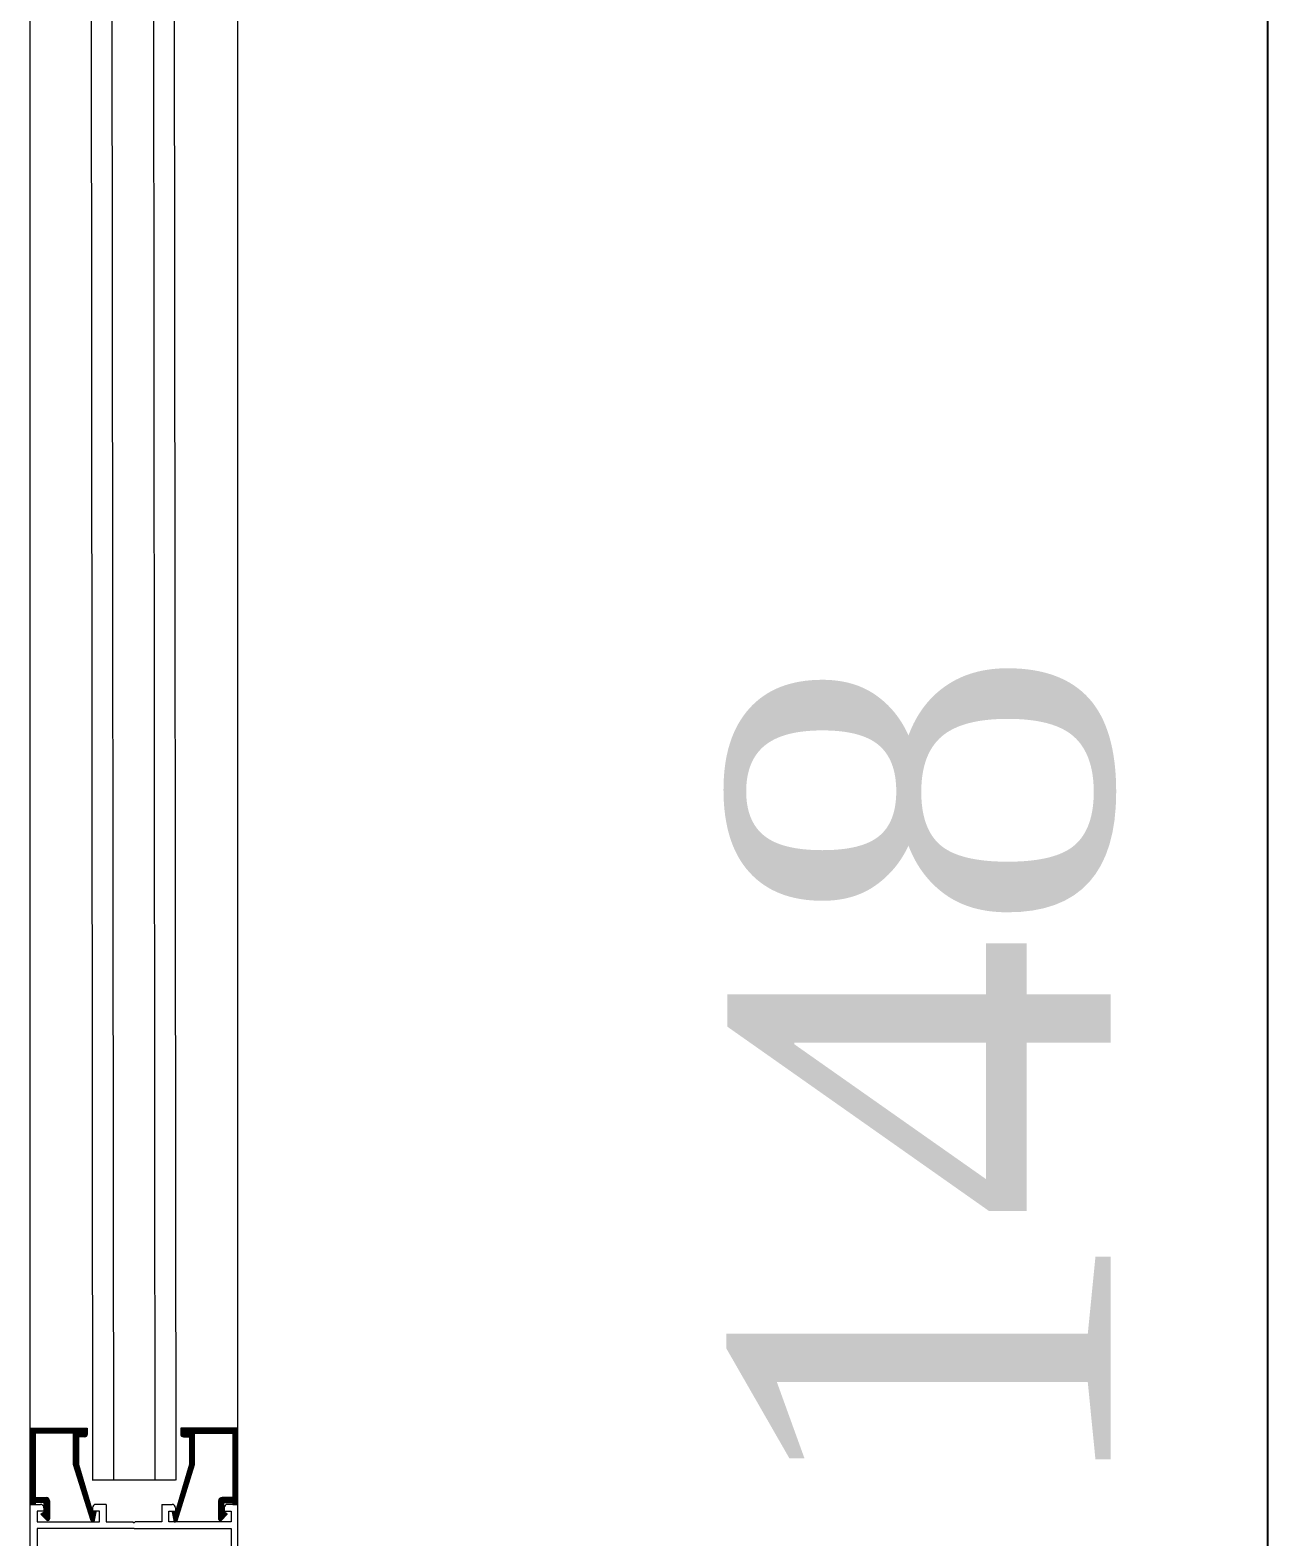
# Model space of a CAD drawing. Header units: millimetres. Extents: x 106699 to 122058, y 158555 to 162844.
# Drawn here: x 112391.7 to 112427.43, y 161851.01 to 161894.49 of the extents above; entities that cross this region are included whole.
import ezdxf

# ---------------------------------------------------------------- set-up
doc = ezdxf.new("R2010")
doc.units = ezdxf.units.MM
doc.layers.add('300_Z4_STR_F03$0$AUDIT_D_220920114151-103', color=251, linetype='Continuous', lineweight=5)
doc.layers.add('S2000-002 Çizgi', color=7, linetype='Continuous')
doc.styles.add('ROMANSTW', font='georgia.ttf')
doc.dimstyles.new('M1', dxfattribs={"dimtxt": 11, "dimasz": 6, "dimexe": 2, "dimexo": 16, "dimgap": 3, "dimtad": 1, "dimdec": 0, "dimzin": 12, "dimdsep": 46, "dimtxsty": 'ROMANSTW', "dimblk": 'ARCHTICK', "dimcen": 0.09, "dimclrd": 251, "dimclre": 251, "dimclrt": 1, "dimadec": 0, "dimazin": 0, "dimtfac": 1, "dimtdec": 0, "dimtix": 1, "dimtmove": 0, "dimatfit": 3, "dimldrblk": 'ARCHTICK', "dimfxl": 1, "dimtolj": 1, "dimtzin": 0, "dimarcsym": 0})

# ---------------------------------------------------------------- blocks, each defined once
blk = doc.blocks.new('_ArchTick')
at = {"color": 0, "linetype": 'ByBlock', "const_width": 0.15}
blk.add_lwpolyline([(-0.5, -0.5), (0.5, 0.5)], dxfattribs=at)
blk = doc.blocks.new('*D463')
at = {"layer": 'Defpoints', "color": 0, "transparency": 16777216}
for p in [(903.355, 745.257), (908.1, 745.257), (903.355, 597.54)]:
    blk.add_point(p, dxfattribs=at)
at = {"layer": 'S2000-002 Çizgi', "color": 251, "lineweight": -2, "transparency": 16777216}
for p, q in [((908.1, 597.54), (908.1, 745.257)), ((919.355, 745.257), (910.1, 745.257)), ((919.355, 597.54), (910.1, 597.54))]:
    blk.add_line(p, q, dxfattribs=at)
at = {"layer": 'S2000-002 Çizgi', "color": 251, "lineweight": -2, "transparency": 16777216, "xscale": 6, "yscale": 6, "zscale": 6}
for p, rotation in [((908.1, 745.257), 90), ((908.1, 597.54), 270)]:
    blk.add_blockref('_ArchTick', p, dxfattribs=dict(at, rotation=rotation))
at = {"layer": 'S2000-002 Çizgi', "color": 1, "true_color": 0xff0000, "transparency": 16777216, "insert": (898.14, 671.399), "char_height": 11, "attachment_point": 5, "rotation": 90, "style": 'ROMANSTW'}
blk.add_mtext('\\A1;148', dxfattribs=at)
blk = doc.blocks.new('A$Ce99efe13')
at = {"layer": '300_Z4_STR_F03$0$AUDIT_D_220920114151-103', "color": 251, "lineweight": 9, "true_color": 0x5c5c5c}
for p, q in [((372.235, 436.296), (372.319, 356.719)), ((372.835, 436.296), (372.919, 356.72)), ((374.035, 436.296), (374.119, 356.721)), ((374.635, 436.296), (374.719, 356.722)), ((370.515, 358.226), (370.515, 434.802)), ((376.515, 358.226), (376.515, 434.802)), ((370.811, 358.226), (370.515, 357.93)), ((370.793, 358.226), (370.515, 357.948)), ((370.776, 358.226), (370.515, 357.966)), ((370.758, 358.226), (370.515, 357.983)), ((370.74, 358.226), (370.515, 358.001)), ((370.723, 358.226), (370.515, 358.019)), ((370.705, 358.226), (370.515, 358.036)), ((370.687, 358.226), (370.515, 358.054)), ((370.67, 358.226), (370.515, 358.072)), ((370.652, 358.226), (370.515, 358.089)), ((370.634, 358.226), (370.515, 358.107)), ((370.617, 358.226), (370.515, 358.125)), ((370.599, 358.226), (370.515, 358.142)), ((370.581, 358.226), (370.515, 358.16)), ((370.564, 358.226), (370.515, 358.178)), ((370.546, 358.226), (370.515, 358.195)), ((370.528, 358.226), (370.515, 358.213)), ((370.515, 356.026), (370.515, 358.226)), ((370.515, 358.226), (372.165, 358.226)), ((370.829, 358.226), (370.679, 358.076)), ((370.846, 358.226), (370.696, 358.076)), ((370.864, 358.226), (370.714, 358.076)), ((370.882, 358.226), (370.732, 358.076)), ((370.899, 358.226), (370.749, 358.076)), ((370.917, 358.226), (370.767, 358.076)), ((370.935, 358.226), (370.785, 358.076)), ((370.952, 358.226), (370.802, 358.076)), ((370.97, 358.226), (370.82, 358.076)), ((370.988, 358.226), (370.838, 358.076)), ((371.005, 358.226), (370.855, 358.076)), ((371.023, 358.226), (370.873, 358.076)), ((371.041, 358.226), (370.891, 358.076)), ((371.059, 358.226), (370.909, 358.076)), ((371.076, 358.226), (370.926, 358.076)), ((371.094, 358.226), (370.944, 358.076)), ((371.112, 358.226), (370.962, 358.076)), ((371.129, 358.226), (370.979, 358.076)), ((371.147, 358.226), (370.997, 358.076)), ((371.165, 358.226), (371.015, 358.076)), ((371.182, 358.226), (371.032, 358.076)), ((371.2, 358.226), (371.05, 358.076)), ((371.218, 358.226), (371.068, 358.076)), ((371.235, 358.226), (371.085, 358.076)), ((371.253, 358.226), (371.103, 358.076)), ((371.271, 358.226), (371.121, 358.076)), ((371.288, 358.226), (371.138, 358.076)), ((371.306, 358.226), (371.156, 358.076)), ((371.324, 358.226), (371.174, 358.076)), ((371.341, 358.226), (371.191, 358.076)), ((371.359, 358.226), (371.209, 358.076)), ((371.377, 358.226), (371.227, 358.076)), ((371.394, 358.226), (371.244, 358.076)), ((371.412, 358.226), (371.262, 358.076)), ((371.43, 358.226), (371.28, 358.076)), ((371.447, 358.226), (371.297, 358.076)), ((371.465, 358.226), (371.315, 358.076)), ((371.483, 358.226), (371.333, 358.076)), ((371.5, 358.226), (371.35, 358.076)), ((371.518, 358.226), (371.368, 358.076)), ((371.536, 358.226), (371.386, 358.076)), ((371.553, 358.226), (371.403, 358.076)), ((371.571, 358.226), (371.421, 358.076)), ((371.589, 358.226), (371.439, 358.076)), ((371.607, 358.226), (371.457, 358.076)), ((371.624, 358.226), (371.474, 358.076)), ((371.642, 358.226), (371.492, 358.076)), ((371.66, 358.226), (371.51, 358.076)), ((371.677, 358.226), (371.527, 358.076)), ((371.695, 358.226), (371.545, 358.076)), ((371.713, 358.226), (371.563, 358.076)), ((371.73, 358.226), (371.58, 358.076)), ((371.748, 358.226), (371.598, 358.076)), ((371.766, 358.226), (371.616, 358.076)), ((371.783, 358.226), (371.633, 358.076)), ((371.801, 358.226), (371.651, 358.076)), ((371.819, 358.226), (371.669, 358.076)), ((371.836, 358.226), (371.686, 358.076)), ((371.854, 358.226), (371.704, 358.076)), ((371.872, 358.226), (371.722, 358.076)), ((371.889, 358.226), (371.739, 358.076)), ((371.907, 358.226), (371.757, 358.076)), ((372.155, 358.226), (371.765, 357.837)), ((372.137, 358.226), (371.765, 357.854)), ((372.119, 358.226), (371.765, 357.872)), ((372.101, 358.226), (371.765, 357.89)), ((372.084, 358.226), (371.765, 357.908)), ((372.066, 358.226), (371.765, 357.925)), ((372.048, 358.226), (371.765, 357.943)), ((372.031, 358.226), (371.765, 357.961)), ((372.013, 358.226), (371.765, 357.978)), ((371.995, 358.226), (371.765, 357.996)), ((371.978, 358.226), (371.765, 358.014)), ((371.96, 358.226), (371.765, 358.031)), ((371.942, 358.226), (371.765, 358.049)), ((371.925, 358.226), (371.765, 358.067)), ((372.165, 358.226), (372.165, 358.051)), ((376.515, 358.226), (374.865, 358.226)), ((374.865, 358.226), (374.865, 358.051)), ((374.876, 358.226), (375.265, 357.837)), ((374.894, 358.226), (375.265, 357.854)), ((374.912, 358.226), (375.265, 357.872)), ((374.929, 358.226), (375.265, 357.89)), ((374.947, 358.226), (375.265, 357.908)), ((374.965, 358.226), (375.265, 357.925)), ((374.982, 358.226), (375.265, 357.943)), ((375, 358.226), (375.265, 357.961)), ((375.018, 358.226), (375.265, 357.978)), ((375.035, 358.226), (375.265, 357.996)), ((375.053, 358.226), (375.265, 358.014)), ((375.071, 358.226), (375.265, 358.031)), ((375.088, 358.226), (375.265, 358.049)), ((375.106, 358.226), (375.265, 358.067)), ((375.124, 358.226), (375.274, 358.076)), ((375.141, 358.226), (375.291, 358.076)), ((375.159, 358.226), (375.309, 358.076)), ((375.177, 358.226), (375.327, 358.076)), ((375.194, 358.226), (375.344, 358.076)), ((375.212, 358.226), (375.362, 358.076)), ((375.23, 358.226), (375.38, 358.076)), ((375.247, 358.226), (375.397, 358.076)), ((375.265, 358.226), (375.415, 358.076)), ((375.283, 358.226), (375.433, 358.076)), ((375.3, 358.226), (375.45, 358.076)), ((375.318, 358.226), (375.468, 358.076)), ((375.336, 358.226), (375.486, 358.076)), ((375.353, 358.226), (375.503, 358.076)), ((375.371, 358.226), (375.521, 358.076)), ((375.389, 358.226), (375.539, 358.076)), ((375.406, 358.226), (375.556, 358.076)), ((375.424, 358.226), (375.574, 358.076)), ((375.442, 358.226), (375.592, 358.076)), ((375.46, 358.226), (375.61, 358.076)), ((375.477, 358.226), (375.627, 358.076)), ((375.495, 358.226), (375.645, 358.076)), ((375.513, 358.226), (375.663, 358.076)), ((375.53, 358.226), (375.68, 358.076)), ((375.548, 358.226), (375.698, 358.076)), ((375.566, 358.226), (375.716, 358.076)), ((375.583, 358.226), (375.733, 358.076)), ((375.601, 358.226), (375.751, 358.076)), ((375.619, 358.226), (375.769, 358.076)), ((375.636, 358.226), (375.786, 358.076)), ((375.654, 358.226), (375.804, 358.076)), ((375.672, 358.226), (375.822, 358.076)), ((375.689, 358.226), (375.839, 358.076)), ((375.707, 358.226), (375.857, 358.076)), ((375.725, 358.226), (375.875, 358.076)), ((375.742, 358.226), (375.892, 358.076)), ((375.76, 358.226), (375.91, 358.076)), ((375.778, 358.226), (375.928, 358.076)), ((375.795, 358.226), (375.945, 358.076)), ((375.813, 358.226), (375.963, 358.076)), ((375.831, 358.226), (375.981, 358.076)), ((375.848, 358.226), (375.998, 358.076)), ((375.866, 358.226), (376.016, 358.076)), ((375.884, 358.226), (376.034, 358.076)), ((375.901, 358.226), (376.051, 358.076)), ((375.919, 358.226), (376.069, 358.076)), ((375.937, 358.226), (376.087, 358.076)), ((375.955, 358.226), (376.105, 358.076)), ((375.972, 358.226), (376.122, 358.076)), ((375.99, 358.226), (376.14, 358.076)), ((376.008, 358.226), (376.158, 358.076)), ((376.025, 358.226), (376.175, 358.076)), ((376.043, 358.226), (376.193, 358.076)), ((376.061, 358.226), (376.211, 358.076)), ((376.078, 358.226), (376.228, 358.076)), ((376.096, 358.226), (376.246, 358.076)), ((376.114, 358.226), (376.264, 358.076)), ((376.131, 358.226), (376.281, 358.076)), ((376.149, 358.226), (376.299, 358.076)), ((376.167, 358.226), (376.317, 358.076)), ((376.184, 358.226), (376.334, 358.076)), ((376.202, 358.226), (376.352, 358.076)), ((376.22, 358.226), (376.515, 357.93)), ((376.237, 358.226), (376.515, 357.948)), ((376.255, 358.226), (376.515, 357.966)), ((376.273, 358.226), (376.515, 357.983)), ((376.29, 358.226), (376.515, 358.001)), ((376.308, 358.226), (376.515, 358.019)), ((376.326, 358.226), (376.515, 358.036)), ((376.343, 358.226), (376.515, 358.054)), ((376.361, 358.226), (376.515, 358.072)), ((376.379, 358.226), (376.515, 358.089)), ((376.396, 358.226), (376.515, 358.107)), ((376.414, 358.226), (376.515, 358.125)), ((376.432, 358.226), (376.515, 358.142)), ((376.449, 358.226), (376.515, 358.16)), ((376.467, 358.226), (376.515, 358.178)), ((376.485, 358.226), (376.515, 358.195)), ((376.503, 358.226), (376.515, 358.213)), ((376.515, 356.026), (376.515, 358.226)), ((370.665, 358.063), (370.515, 357.913)), ((370.665, 358.045), (370.515, 357.895)), ((370.665, 358.027), (370.515, 357.877)), ((370.665, 358.01), (370.515, 357.86)), ((370.665, 357.992), (370.515, 357.842)), ((370.665, 357.974), (370.515, 357.824)), ((370.665, 357.957), (370.515, 357.807)), ((370.665, 357.939), (370.515, 357.789)), ((370.665, 357.921), (370.515, 357.771)), ((370.665, 357.904), (370.515, 357.754)), ((370.665, 357.886), (370.515, 357.736)), ((370.665, 357.868), (370.515, 357.718)), ((370.665, 357.85), (370.515, 357.7)), ((370.665, 357.833), (370.515, 357.683)), ((370.665, 357.815), (370.515, 357.665)), ((370.665, 357.797), (370.515, 357.647)), ((371.765, 358.076), (370.665, 358.076)), ((370.665, 358.076), (370.665, 356.226)), ((371.765, 357.276), (371.765, 358.076)), ((371.915, 357.969), (371.765, 357.819)), ((371.915, 357.951), (371.765, 357.801)), ((371.915, 357.934), (371.765, 357.784)), ((371.915, 357.916), (371.765, 357.766)), ((371.915, 357.898), (371.765, 357.748)), ((371.915, 357.881), (371.765, 357.731)), ((371.915, 357.863), (371.765, 357.713)), ((371.915, 357.845), (371.765, 357.695)), ((371.915, 357.828), (371.765, 357.678)), ((371.915, 357.81), (371.765, 357.66)), ((371.915, 357.792), (371.765, 357.642)), ((372.09, 357.976), (371.915, 357.976)), ((371.915, 357.976), (371.915, 357.176)), ((372.165, 358.219), (371.922, 357.976)), ((372.165, 358.201), (371.94, 357.976)), ((372.165, 358.184), (371.958, 357.976)), ((372.165, 358.166), (371.975, 357.976)), ((372.165, 358.148), (371.993, 357.976)), ((372.165, 358.131), (372.011, 357.976)), ((372.165, 358.113), (372.028, 357.976)), ((372.165, 358.095), (372.046, 357.976)), ((372.165, 358.078), (372.064, 357.976)), ((372.165, 358.06), (372.081, 357.976)), ((372.165, 358.042), (372.1, 357.977)), ((372.157, 358.016), (372.125, 357.985)), ((374.865, 358.219), (375.108, 357.976)), ((374.865, 358.201), (375.091, 357.976)), ((374.865, 358.184), (375.073, 357.976)), ((374.865, 358.166), (375.055, 357.976)), ((374.865, 358.148), (375.038, 357.976)), ((374.865, 358.131), (375.02, 357.976)), ((374.865, 358.113), (375.002, 357.976)), ((374.865, 358.095), (374.985, 357.976)), ((374.865, 358.078), (374.967, 357.976)), ((374.865, 358.06), (374.949, 357.976)), ((374.866, 358.042), (374.931, 357.977)), ((374.874, 358.016), (374.905, 357.985)), ((374.94, 357.976), (375.115, 357.976)), ((375.115, 357.976), (375.115, 357.176)), ((375.115, 357.969), (375.265, 357.819)), ((375.115, 357.951), (375.265, 357.801)), ((375.115, 357.934), (375.265, 357.784)), ((375.115, 357.916), (375.265, 357.766)), ((375.115, 357.898), (375.265, 357.748)), ((375.115, 357.881), (375.265, 357.731)), ((375.115, 357.863), (375.265, 357.713)), ((375.115, 357.845), (375.265, 357.695)), ((375.115, 357.828), (375.265, 357.678)), ((375.115, 357.81), (375.265, 357.66)), ((375.115, 357.792), (375.265, 357.642)), ((375.265, 357.276), (375.265, 358.076)), ((375.265, 358.076), (376.365, 358.076)), ((376.365, 358.076), (376.365, 356.226)), ((376.365, 358.063), (376.515, 357.913)), ((376.365, 358.045), (376.515, 357.895)), ((376.365, 358.027), (376.515, 357.877)), ((376.365, 358.01), (376.515, 357.86)), ((376.365, 357.992), (376.515, 357.842)), ((376.365, 357.974), (376.515, 357.824)), ((376.365, 357.957), (376.515, 357.807)), ((376.365, 357.939), (376.515, 357.789)), ((376.365, 357.921), (376.515, 357.771)), ((376.365, 357.904), (376.515, 357.754)), ((376.365, 357.886), (376.515, 357.736)), ((376.365, 357.868), (376.515, 357.718)), ((376.365, 357.85), (376.515, 357.7)), ((376.365, 357.833), (376.515, 357.683)), ((376.365, 357.815), (376.515, 357.665)), ((376.365, 357.797), (376.515, 357.647)), ((370.665, 357.78), (370.515, 357.63)), ((370.665, 357.762), (370.515, 357.612)), ((370.665, 357.744), (370.515, 357.594)), ((370.665, 357.727), (370.515, 357.577)), ((370.665, 357.709), (370.515, 357.559)), ((370.665, 357.691), (370.515, 357.541)), ((370.665, 357.674), (370.515, 357.524)), ((370.665, 357.656), (370.515, 357.506)), ((370.665, 357.638), (370.515, 357.488)), ((370.665, 357.621), (370.515, 357.471)), ((370.665, 357.603), (370.515, 357.453)), ((370.665, 357.585), (370.515, 357.435)), ((370.665, 357.568), (370.515, 357.418)), ((370.665, 357.55), (370.515, 357.4)), ((370.665, 357.532), (370.515, 357.382)), ((370.665, 357.515), (370.515, 357.365)), ((370.665, 357.497), (370.515, 357.347)), ((370.665, 357.479), (370.515, 357.329)), ((370.665, 357.462), (370.515, 357.312)), ((370.665, 357.444), (370.515, 357.294)), ((370.665, 357.426), (370.515, 357.276)), ((370.665, 357.409), (370.515, 357.259)), ((370.665, 357.391), (370.515, 357.241)), ((370.665, 357.373), (370.515, 357.223)), ((370.665, 357.356), (370.515, 357.206)), ((371.915, 357.775), (371.765, 357.625)), ((371.915, 357.757), (371.765, 357.607)), ((371.915, 357.739), (371.765, 357.589)), ((371.915, 357.722), (371.765, 357.572)), ((371.915, 357.704), (371.765, 357.554)), ((371.915, 357.686), (371.765, 357.536)), ((371.915, 357.669), (371.765, 357.519)), ((371.915, 357.651), (371.765, 357.501)), ((371.915, 357.633), (371.765, 357.483)), ((371.915, 357.616), (371.765, 357.466)), ((371.915, 357.598), (371.765, 357.448)), ((371.915, 357.58), (371.765, 357.43)), ((371.915, 357.563), (371.765, 357.413)), ((371.915, 357.545), (371.765, 357.395)), ((371.915, 357.527), (371.765, 357.377)), ((371.915, 357.51), (371.765, 357.36)), ((371.915, 357.492), (371.765, 357.342)), ((371.915, 357.474), (371.765, 357.324)), ((371.915, 357.456), (371.765, 357.306)), ((371.915, 357.439), (371.765, 357.289)), ((371.915, 357.421), (371.765, 357.271)), ((371.915, 357.403), (371.765, 357.253)), ((371.915, 357.386), (371.765, 357.236)), ((371.915, 357.368), (371.765, 357.218)), ((375.115, 357.775), (375.265, 357.625)), ((375.115, 357.757), (375.265, 357.607)), ((375.115, 357.739), (375.265, 357.589)), ((375.115, 357.722), (375.265, 357.572)), ((375.115, 357.704), (375.265, 357.554)), ((375.115, 357.686), (375.265, 357.536)), ((375.115, 357.669), (375.265, 357.519)), ((375.115, 357.651), (375.265, 357.501)), ((375.115, 357.633), (375.265, 357.483)), ((375.115, 357.616), (375.265, 357.466)), ((375.115, 357.598), (375.265, 357.448)), ((375.115, 357.58), (375.265, 357.43)), ((375.115, 357.563), (375.265, 357.413)), ((375.115, 357.545), (375.265, 357.395)), ((375.115, 357.527), (375.265, 357.377)), ((375.115, 357.51), (375.265, 357.36)), ((375.115, 357.492), (375.265, 357.342)), ((375.115, 357.474), (375.265, 357.324)), ((375.115, 357.456), (375.265, 357.306)), ((375.115, 357.439), (375.265, 357.289)), ((375.115, 357.421), (375.265, 357.271)), ((375.115, 357.403), (375.265, 357.253)), ((375.115, 357.386), (375.265, 357.236)), ((375.115, 357.368), (375.265, 357.218)), ((376.365, 357.78), (376.515, 357.63)), ((376.365, 357.762), (376.515, 357.612)), ((376.365, 357.744), (376.515, 357.594)), ((376.365, 357.727), (376.515, 357.577)), ((376.365, 357.709), (376.515, 357.559)), ((376.365, 357.691), (376.515, 357.541)), ((376.365, 357.674), (376.515, 357.524)), ((376.365, 357.656), (376.515, 357.506)), ((376.365, 357.638), (376.515, 357.488)), ((376.365, 357.621), (376.515, 357.471)), ((376.365, 357.603), (376.515, 357.453)), ((376.365, 357.585), (376.515, 357.435)), ((376.365, 357.568), (376.515, 357.418)), ((376.365, 357.55), (376.515, 357.4)), ((376.365, 357.532), (376.515, 357.382)), ((376.365, 357.515), (376.515, 357.365)), ((376.365, 357.497), (376.515, 357.347)), ((376.365, 357.479), (376.515, 357.329)), ((376.365, 357.462), (376.515, 357.312)), ((376.365, 357.444), (376.515, 357.294)), ((376.365, 357.426), (376.515, 357.276)), ((376.365, 357.409), (376.515, 357.259)), ((376.365, 357.391), (376.515, 357.241)), ((376.365, 357.373), (376.515, 357.223)), ((376.365, 357.356), (376.515, 357.206)), ((370.665, 357.338), (370.515, 357.188)), ((370.665, 357.32), (370.515, 357.17)), ((370.665, 357.302), (370.515, 357.152)), ((370.665, 357.285), (370.515, 357.135)), ((370.665, 357.267), (370.515, 357.117)), ((370.665, 357.249), (370.515, 357.099)), ((370.665, 357.232), (370.515, 357.082)), ((370.665, 357.214), (370.515, 357.064)), ((370.665, 357.196), (370.515, 357.046)), ((370.665, 357.179), (370.515, 357.029)), ((370.665, 357.161), (370.515, 357.011)), ((370.665, 357.143), (370.515, 356.993)), ((370.665, 357.126), (370.515, 356.976)), ((370.665, 357.108), (370.515, 356.958)), ((370.665, 357.09), (370.515, 356.94)), ((370.665, 357.073), (370.515, 356.923)), ((370.665, 357.055), (370.515, 356.905)), ((370.665, 357.037), (370.515, 356.887)), ((370.665, 357.02), (370.515, 356.87)), ((370.665, 357.002), (370.515, 356.852)), ((370.665, 356.984), (370.515, 356.834)), ((370.665, 356.967), (370.515, 356.817)), ((370.665, 356.949), (370.515, 356.799)), ((370.665, 356.931), (370.515, 356.781)), ((371.915, 357.35), (371.765, 357.2)), ((371.915, 357.333), (371.765, 357.183)), ((371.765, 357.176), (371.765, 357.276)), ((372.274, 355.556), (371.765, 357.176)), ((371.915, 357.315), (371.768, 357.168)), ((371.915, 357.297), (371.772, 357.154)), ((371.915, 357.28), (371.776, 357.141)), ((371.915, 357.262), (371.781, 357.127)), ((371.915, 357.244), (371.785, 357.114)), ((371.915, 357.227), (371.789, 357.1)), ((371.915, 357.209), (371.793, 357.087)), ((371.915, 357.191), (371.798, 357.073)), ((371.916, 357.174), (371.802, 357.06)), ((371.92, 357.16), (371.806, 357.047)), ((371.924, 357.147), (371.81, 357.033)), ((371.928, 357.133), (371.814, 357.02)), ((371.932, 357.119), (371.819, 357.006)), ((371.936, 357.106), (371.823, 356.993)), ((371.94, 357.092), (371.827, 356.979)), ((371.944, 357.078), (371.831, 356.966)), ((371.948, 357.065), (371.836, 356.952)), ((371.952, 357.051), (371.84, 356.939)), ((371.956, 357.037), (371.844, 356.926)), ((371.96, 357.024), (371.848, 356.912)), ((371.964, 357.01), (371.852, 356.899)), ((371.968, 356.996), (371.857, 356.885)), ((371.972, 356.983), (371.861, 356.872)), ((371.976, 356.969), (371.865, 356.858)), ((371.98, 356.955), (371.869, 356.845)), ((371.984, 356.942), (371.874, 356.831)), ((371.988, 356.928), (371.878, 356.818)), ((371.915, 357.176), (372.315, 355.806)), ((375.115, 357.176), (374.715, 355.806)), ((374.757, 355.556), (375.265, 357.176)), ((375.043, 356.928), (375.153, 356.818)), ((375.047, 356.942), (375.157, 356.831)), ((375.051, 356.955), (375.161, 356.845)), ((375.055, 356.969), (375.166, 356.858)), ((375.059, 356.983), (375.17, 356.872)), ((375.063, 356.996), (375.174, 356.885)), ((375.067, 357.01), (375.178, 356.899)), ((375.071, 357.024), (375.182, 356.912)), ((375.075, 357.037), (375.187, 356.926)), ((375.079, 357.051), (375.191, 356.939)), ((375.083, 357.065), (375.195, 356.952)), ((375.087, 357.078), (375.199, 356.966)), ((375.091, 357.092), (375.204, 356.979)), ((375.095, 357.106), (375.208, 356.993)), ((375.099, 357.119), (375.212, 357.006)), ((375.103, 357.133), (375.216, 357.02)), ((375.107, 357.147), (375.22, 357.033)), ((375.111, 357.16), (375.225, 357.047)), ((375.115, 357.35), (375.265, 357.2)), ((375.115, 357.333), (375.265, 357.183)), ((375.115, 357.315), (375.263, 357.168)), ((375.115, 357.297), (375.259, 357.154)), ((375.115, 357.28), (375.254, 357.141)), ((375.115, 357.262), (375.25, 357.127)), ((375.115, 357.244), (375.246, 357.114)), ((375.115, 357.227), (375.242, 357.1)), ((375.115, 357.209), (375.237, 357.087)), ((375.115, 357.191), (375.233, 357.073)), ((375.115, 357.174), (375.229, 357.06)), ((375.265, 357.176), (375.265, 357.276)), ((376.365, 357.338), (376.515, 357.188)), ((376.365, 357.32), (376.515, 357.17)), ((376.365, 357.302), (376.515, 357.152)), ((376.365, 357.285), (376.515, 357.135)), ((376.365, 357.267), (376.515, 357.117)), ((376.365, 357.249), (376.515, 357.099)), ((376.365, 357.232), (376.515, 357.082)), ((376.365, 357.214), (376.515, 357.064)), ((376.365, 357.196), (376.515, 357.046)), ((376.365, 357.179), (376.515, 357.029)), ((376.365, 357.161), (376.515, 357.011)), ((376.365, 357.143), (376.515, 356.993)), ((376.365, 357.126), (376.515, 356.976)), ((376.365, 357.108), (376.515, 356.958)), ((376.365, 357.09), (376.515, 356.94)), ((376.365, 357.073), (376.515, 356.923)), ((376.365, 357.055), (376.515, 356.905)), ((376.365, 357.037), (376.515, 356.887)), ((376.365, 357.02), (376.515, 356.87)), ((376.365, 357.002), (376.515, 356.852)), ((376.365, 356.984), (376.515, 356.834)), ((376.365, 356.967), (376.515, 356.817)), ((376.365, 356.949), (376.515, 356.799)), ((376.365, 356.931), (376.515, 356.781)), ((370.665, 356.914), (370.515, 356.764)), ((370.665, 356.896), (370.515, 356.746)), ((370.665, 356.878), (370.515, 356.728)), ((370.665, 356.861), (370.515, 356.711)), ((370.665, 356.843), (370.515, 356.693)), ((370.665, 356.825), (370.515, 356.675)), ((370.665, 356.808), (370.515, 356.658)), ((370.665, 356.79), (370.515, 356.64)), ((370.665, 356.772), (370.515, 356.622)), ((370.665, 356.754), (370.515, 356.604)), ((370.665, 356.737), (370.515, 356.587)), ((370.665, 356.719), (370.515, 356.569)), ((370.665, 356.701), (370.515, 356.551)), ((370.665, 356.684), (370.515, 356.534)), ((370.665, 356.666), (370.515, 356.516)), ((370.665, 356.648), (370.515, 356.498)), ((370.665, 356.631), (370.515, 356.481)), ((370.665, 356.613), (370.515, 356.463)), ((370.665, 356.595), (370.515, 356.445)), ((370.665, 356.578), (370.515, 356.428)), ((370.665, 356.56), (370.515, 356.41)), ((370.665, 356.542), (370.515, 356.392)), ((370.665, 356.525), (370.515, 356.375)), ((370.665, 356.507), (370.515, 356.357)), ((370.665, 356.489), (370.515, 356.339)), ((371.992, 356.914), (371.882, 356.804)), ((371.996, 356.901), (371.886, 356.791)), ((372, 356.887), (371.89, 356.778)), ((372.004, 356.873), (371.895, 356.764)), ((372.008, 356.859), (371.899, 356.751)), ((372.012, 356.846), (371.903, 356.737)), ((372.016, 356.832), (371.907, 356.724)), ((372.02, 356.818), (371.912, 356.71)), ((372.024, 356.805), (371.916, 356.697)), ((372.028, 356.791), (371.92, 356.683)), ((372.032, 356.777), (371.924, 356.67)), ((372.036, 356.764), (371.928, 356.656)), ((372.04, 356.75), (371.933, 356.643)), ((372.044, 356.736), (371.937, 356.63)), ((372.048, 356.723), (371.941, 356.616)), ((372.052, 356.709), (371.945, 356.603)), ((372.056, 356.695), (371.95, 356.589)), ((372.06, 356.682), (371.954, 356.576)), ((372.064, 356.668), (371.958, 356.562)), ((372.068, 356.654), (371.962, 356.549)), ((372.072, 356.641), (371.967, 356.535)), ((372.076, 356.627), (371.971, 356.522)), ((372.08, 356.613), (371.975, 356.508)), ((372.084, 356.599), (371.979, 356.495)), ((372.088, 356.586), (371.983, 356.482)), ((372.092, 356.572), (371.988, 356.468)), ((372.096, 356.558), (371.992, 356.455)), ((372.1, 356.545), (371.996, 356.441)), ((372.104, 356.531), (372, 356.428)), ((372.108, 356.517), (372.005, 356.414)), ((372.112, 356.504), (372.009, 356.401)), ((372.116, 356.49), (372.013, 356.387)), ((374.715, 356.72), (372.315, 356.72)), ((374.915, 356.49), (375.018, 356.387)), ((374.919, 356.504), (375.022, 356.401)), ((374.923, 356.517), (375.026, 356.414)), ((374.927, 356.531), (375.03, 356.428)), ((374.931, 356.545), (375.035, 356.441)), ((374.935, 356.558), (375.039, 356.455)), ((374.939, 356.572), (375.043, 356.468)), ((374.943, 356.586), (375.047, 356.482)), ((374.947, 356.599), (375.051, 356.495)), ((374.951, 356.613), (375.056, 356.508)), ((374.955, 356.627), (375.06, 356.522)), ((374.959, 356.641), (375.064, 356.535)), ((374.963, 356.654), (375.068, 356.549)), ((374.967, 356.668), (375.073, 356.562)), ((374.971, 356.682), (375.077, 356.576)), ((374.975, 356.695), (375.081, 356.589)), ((374.979, 356.709), (375.085, 356.603)), ((374.983, 356.723), (375.09, 356.616)), ((374.987, 356.736), (375.094, 356.63)), ((374.991, 356.75), (375.098, 356.643)), ((374.995, 356.764), (375.102, 356.656)), ((374.999, 356.777), (375.106, 356.67)), ((375.003, 356.791), (375.111, 356.683)), ((375.007, 356.805), (375.115, 356.697)), ((375.011, 356.818), (375.119, 356.71)), ((375.015, 356.832), (375.123, 356.724)), ((375.019, 356.846), (375.128, 356.737)), ((375.023, 356.859), (375.132, 356.751)), ((375.027, 356.873), (375.136, 356.764)), ((375.031, 356.887), (375.14, 356.778)), ((375.035, 356.901), (375.144, 356.791)), ((375.039, 356.914), (375.149, 356.804)), ((376.365, 356.914), (376.515, 356.764)), ((376.365, 356.896), (376.515, 356.746)), ((376.365, 356.878), (376.515, 356.728)), ((376.365, 356.861), (376.515, 356.711)), ((376.365, 356.843), (376.515, 356.693)), ((376.365, 356.825), (376.515, 356.675)), ((376.365, 356.808), (376.515, 356.658)), ((376.365, 356.79), (376.515, 356.64)), ((376.365, 356.772), (376.515, 356.622)), ((376.365, 356.754), (376.515, 356.604)), ((376.365, 356.737), (376.515, 356.587)), ((376.365, 356.719), (376.515, 356.569)), ((376.365, 356.701), (376.515, 356.551)), ((376.365, 356.684), (376.515, 356.534)), ((376.365, 356.666), (376.515, 356.516)), ((376.365, 356.648), (376.515, 356.498)), ((376.365, 356.631), (376.515, 356.481)), ((376.365, 356.613), (376.515, 356.463)), ((376.365, 356.595), (376.515, 356.445)), ((376.365, 356.578), (376.515, 356.428)), ((376.365, 356.56), (376.515, 356.41)), ((376.365, 356.542), (376.515, 356.392)), ((376.365, 356.525), (376.515, 356.375)), ((376.365, 356.507), (376.515, 356.357)), ((376.365, 356.489), (376.515, 356.339)), ((370.665, 356.472), (370.515, 356.322)), ((370.665, 356.454), (370.515, 356.304)), ((370.665, 356.436), (370.515, 356.286)), ((370.665, 356.419), (370.515, 356.269)), ((370.665, 356.401), (370.515, 356.251)), ((370.665, 356.383), (370.515, 356.233)), ((370.665, 356.366), (370.515, 356.216)), ((370.665, 356.348), (370.515, 356.198)), ((370.665, 356.33), (370.515, 356.18)), ((370.665, 356.313), (370.515, 356.163)), ((370.665, 356.295), (370.515, 356.145)), ((370.665, 356.277), (370.515, 356.127)), ((370.665, 356.26), (370.515, 356.11)), ((370.665, 356.242), (370.515, 356.092)), ((370.703, 356.226), (370.515, 356.039)), ((370.685, 356.226), (370.515, 356.056)), ((370.667, 356.226), (370.515, 356.074)), ((370.72, 356.226), (370.52, 356.026)), ((370.738, 356.226), (370.538, 356.026)), ((370.756, 356.226), (370.556, 356.026)), ((370.773, 356.226), (370.573, 356.026)), ((370.791, 356.226), (370.591, 356.026)), ((370.809, 356.226), (370.609, 356.026)), ((370.665, 356.065), (370.626, 356.026)), ((370.665, 356.047), (370.644, 356.026)), ((370.665, 356.226), (370.975, 356.226)), ((370.925, 356.076), (370.665, 356.076)), ((370.665, 356.076), (370.665, 356.026)), ((370.826, 356.226), (370.676, 356.076)), ((370.844, 356.226), (370.694, 356.076)), ((370.862, 356.226), (370.712, 356.076)), ((370.879, 356.226), (370.729, 356.076)), ((370.897, 356.226), (370.747, 356.076)), ((370.915, 356.226), (370.765, 356.076)), ((370.932, 356.226), (370.782, 356.076)), ((370.95, 356.226), (370.8, 356.076)), ((370.968, 356.226), (370.818, 356.076)), ((370.985, 356.226), (370.835, 356.076)), ((371, 356.223), (370.853, 356.076)), ((371.013, 356.219), (370.871, 356.076)), ((371.025, 356.213), (370.888, 356.076)), ((371.036, 356.206), (370.906, 356.076)), ((371.045, 356.197), (370.924, 356.076)), ((371.054, 356.188), (370.925, 356.06)), ((371.061, 356.178), (370.925, 356.042)), ((371.067, 356.166), (370.925, 356.025)), ((371.072, 356.153), (370.925, 356.007)), ((371.075, 356.138), (370.925, 355.989)), ((371.075, 356.121), (370.925, 355.971)), ((371.075, 356.104), (370.925, 355.954)), ((371.075, 356.086), (370.925, 355.936)), ((370.925, 355.806), (370.925, 356.076)), ((371.075, 356.068), (370.925, 355.918)), ((371.075, 356.051), (370.925, 355.901)), ((371.075, 356.126), (371.075, 355.606)), ((372.12, 356.476), (372.017, 356.374)), ((372.124, 356.463), (372.021, 356.36)), ((372.128, 356.449), (372.026, 356.347)), ((372.132, 356.435), (372.03, 356.334)), ((372.136, 356.422), (372.034, 356.32)), ((372.14, 356.408), (372.038, 356.307)), ((372.144, 356.394), (372.043, 356.293)), ((372.148, 356.381), (372.047, 356.28)), ((372.152, 356.367), (372.051, 356.266)), ((372.156, 356.353), (372.055, 356.253)), ((372.16, 356.34), (372.059, 356.239)), ((372.164, 356.326), (372.064, 356.226)), ((372.168, 356.312), (372.068, 356.212)), ((372.172, 356.298), (372.072, 356.199)), ((372.176, 356.285), (372.076, 356.186)), ((372.18, 356.271), (372.081, 356.172)), ((372.184, 356.257), (372.085, 356.159)), ((372.188, 356.244), (372.089, 356.145)), ((372.192, 356.23), (372.093, 356.132)), ((372.196, 356.216), (372.097, 356.118)), ((372.2, 356.203), (372.102, 356.105)), ((372.204, 356.189), (372.106, 356.091)), ((372.208, 356.175), (372.11, 356.078)), ((372.212, 356.162), (372.114, 356.065)), ((372.215, 356.148), (372.119, 356.051)), ((372.219, 356.134), (372.123, 356.038)), ((372.223, 356.121), (372.127, 356.024)), ((372.227, 356.107), (372.131, 356.011)), ((372.231, 356.093), (372.136, 355.997)), ((372.235, 356.08), (372.14, 355.984)), ((372.239, 356.066), (372.144, 355.97)), ((372.243, 356.052), (372.148, 355.957)), ((374.787, 356.052), (374.883, 355.957)), ((374.791, 356.066), (374.887, 355.97)), ((374.795, 356.08), (374.891, 355.984)), ((374.799, 356.093), (374.895, 355.997)), ((374.803, 356.107), (374.899, 356.011)), ((374.807, 356.121), (374.904, 356.024)), ((374.811, 356.134), (374.908, 356.038)), ((374.815, 356.148), (374.912, 356.051)), ((374.819, 356.162), (374.916, 356.065)), ((374.823, 356.175), (374.921, 356.078)), ((374.827, 356.189), (374.925, 356.091)), ((374.831, 356.203), (374.929, 356.105)), ((374.835, 356.216), (374.933, 356.118)), ((374.839, 356.23), (374.937, 356.132)), ((374.843, 356.244), (374.942, 356.145)), ((374.847, 356.257), (374.946, 356.159)), ((374.851, 356.271), (374.95, 356.172)), ((374.855, 356.285), (374.954, 356.186)), ((374.859, 356.298), (374.959, 356.199)), ((374.863, 356.312), (374.963, 356.212)), ((374.867, 356.326), (374.967, 356.226)), ((374.871, 356.34), (374.971, 356.239)), ((374.875, 356.353), (374.975, 356.253)), ((374.879, 356.367), (374.98, 356.266)), ((374.883, 356.381), (374.984, 356.28)), ((374.887, 356.394), (374.988, 356.293)), ((374.891, 356.408), (374.992, 356.307)), ((374.895, 356.422), (374.997, 356.32)), ((374.899, 356.435), (375.001, 356.334)), ((374.903, 356.449), (375.005, 356.347)), ((374.907, 356.463), (375.009, 356.36)), ((374.911, 356.476), (375.013, 356.374)), ((375.955, 356.126), (375.955, 355.606)), ((375.955, 356.121), (376.105, 355.971)), ((375.955, 356.104), (376.105, 355.954)), ((375.955, 356.086), (376.105, 355.936)), ((375.955, 356.068), (376.105, 355.918)), ((375.955, 356.051), (376.105, 355.901)), ((375.956, 356.138), (376.105, 355.989)), ((375.959, 356.153), (376.105, 356.007)), ((375.964, 356.166), (376.105, 356.025)), ((375.97, 356.178), (376.105, 356.042)), ((375.977, 356.188), (376.105, 356.06)), ((375.985, 356.197), (376.107, 356.076)), ((375.995, 356.206), (376.125, 356.076)), ((376.006, 356.213), (376.142, 356.076)), ((376.017, 356.219), (376.16, 356.076)), ((376.031, 356.223), (376.178, 356.076)), ((376.046, 356.226), (376.195, 356.076)), ((376.365, 356.226), (376.055, 356.226)), ((376.063, 356.226), (376.213, 356.076)), ((376.081, 356.226), (376.231, 356.076)), ((376.098, 356.226), (376.248, 356.076)), ((376.105, 355.806), (376.105, 356.076)), ((376.105, 356.076), (376.365, 356.076)), ((376.116, 356.226), (376.266, 356.076)), ((376.134, 356.226), (376.284, 356.076)), ((376.151, 356.226), (376.301, 356.076)), ((376.169, 356.226), (376.319, 356.076)), ((376.187, 356.226), (376.337, 356.076)), ((376.204, 356.226), (376.354, 356.076)), ((376.222, 356.226), (376.422, 356.026)), ((376.24, 356.226), (376.44, 356.026)), ((376.257, 356.226), (376.457, 356.026)), ((376.275, 356.226), (376.475, 356.026)), ((376.293, 356.226), (376.493, 356.026)), ((376.31, 356.226), (376.51, 356.026)), ((376.328, 356.226), (376.515, 356.039)), ((376.346, 356.226), (376.515, 356.056)), ((376.364, 356.226), (376.515, 356.074)), ((376.365, 356.472), (376.515, 356.322)), ((376.365, 356.454), (376.515, 356.304)), ((376.365, 356.436), (376.515, 356.286)), ((376.365, 356.419), (376.515, 356.269)), ((376.365, 356.401), (376.515, 356.251)), ((376.365, 356.383), (376.515, 356.233)), ((376.365, 356.366), (376.515, 356.216)), ((376.365, 356.348), (376.515, 356.198)), ((376.365, 356.33), (376.515, 356.18)), ((376.365, 356.313), (376.515, 356.163)), ((376.365, 356.295), (376.515, 356.145)), ((376.365, 356.277), (376.515, 356.127)), ((376.365, 356.26), (376.515, 356.11)), ((376.365, 356.242), (376.515, 356.092)), ((376.365, 356.076), (376.365, 356.026)), ((376.365, 356.065), (376.404, 356.026)), ((376.365, 356.047), (376.387, 356.026)), ((370.515, 353.576), (370.515, 356.026)), ((370.515, 356.026), (370.815, 356.026)), ((370.665, 356.026), (370.515, 356.026)), ((370.665, 356.03), (370.662, 356.026)), ((370.915, 355.826), (370.715, 355.826)), ((370.715, 355.826), (370.715, 355.526)), ((370.825, 355.746), (370.925, 355.806)), ((371.005, 355.556), (370.825, 355.746)), ((370.865, 355.77), (370.833, 355.738)), ((370.909, 355.796), (370.842, 355.729)), ((371.075, 355.945), (370.85, 355.72)), ((371.075, 355.927), (370.859, 355.711)), ((371.075, 355.909), (370.867, 355.701)), ((371.075, 355.892), (370.876, 355.692)), ((371.075, 355.874), (370.885, 355.683)), ((371.075, 355.856), (370.893, 355.674)), ((371.075, 355.839), (370.902, 355.665)), ((371.075, 355.821), (370.91, 355.656)), ((370.915, 355.926), (370.915, 355.826)), ((371.075, 355.803), (370.919, 355.647)), ((371.075, 356.033), (370.925, 355.883)), ((371.075, 356.015), (370.925, 355.865)), ((371.075, 355.998), (370.925, 355.848)), ((371.075, 355.98), (370.925, 355.83)), ((371.075, 355.962), (370.925, 355.812)), ((371.075, 355.786), (370.928, 355.638)), ((371.075, 355.768), (370.936, 355.629)), ((371.075, 355.75), (370.945, 355.62)), ((371.075, 355.733), (370.953, 355.611)), ((371.075, 355.715), (370.962, 355.601)), ((371.075, 355.697), (370.97, 355.592)), ((371.075, 355.68), (370.979, 355.583)), ((371.075, 355.662), (370.988, 355.574)), ((371.075, 355.644), (370.996, 355.565)), ((371.075, 355.627), (371.005, 355.556)), ((372.247, 356.038), (372.152, 355.943)), ((372.251, 356.025), (372.157, 355.93)), ((372.255, 356.011), (372.161, 355.917)), ((372.259, 355.997), (372.165, 355.903)), ((372.263, 355.984), (372.169, 355.89)), ((372.267, 355.97), (372.174, 355.876)), ((372.271, 355.956), (372.178, 355.863)), ((372.275, 355.943), (372.182, 355.849)), ((372.279, 355.929), (372.186, 355.836)), ((372.283, 355.915), (372.19, 355.822)), ((372.287, 355.902), (372.195, 355.809)), ((372.291, 355.888), (372.199, 355.795)), ((372.295, 355.874), (372.203, 355.782)), ((372.299, 355.861), (372.207, 355.769)), ((372.303, 355.847), (372.212, 355.755)), ((372.307, 355.833), (372.216, 355.742)), ((372.311, 355.82), (372.22, 355.728)), ((372.315, 355.806), (372.224, 355.715)), ((372.333, 355.806), (372.228, 355.701)), ((372.351, 355.806), (372.233, 355.688)), ((372.368, 355.806), (372.237, 355.674)), ((372.386, 355.806), (372.241, 355.661)), ((372.404, 355.806), (372.245, 355.647)), ((372.414, 355.798), (372.25, 355.634)), ((372.409, 355.775), (372.254, 355.621)), ((372.404, 355.753), (372.258, 355.607)), ((372.399, 355.73), (372.262, 355.594)), ((372.394, 355.708), (372.266, 355.58)), ((372.389, 355.685), (372.271, 355.567)), ((372.384, 355.663), (372.275, 355.554)), ((372.379, 355.64), (372.282, 355.543)), ((372.374, 355.617), (372.292, 355.535)), ((372.315, 355.926), (372.315, 355.826)), ((372.515, 355.826), (372.315, 355.826)), ((372.315, 355.806), (372.415, 355.806)), ((372.415, 355.806), (372.354, 355.526)), ((372.715, 356.026), (372.415, 356.026)), ((372.515, 355.526), (372.515, 355.826)), ((372.715, 356.026), (372.715, 355.526)), ((374.315, 356.026), (374.615, 356.026)), ((374.315, 356.026), (374.315, 355.526)), ((374.515, 355.826), (374.715, 355.826)), ((374.515, 355.526), (374.515, 355.826)), ((374.715, 355.806), (374.615, 355.806)), ((374.615, 355.806), (374.676, 355.526)), ((374.617, 355.798), (374.781, 355.634)), ((374.622, 355.775), (374.777, 355.621)), ((374.627, 355.806), (374.785, 355.647)), ((374.627, 355.753), (374.773, 355.607)), ((374.632, 355.73), (374.768, 355.594)), ((374.637, 355.708), (374.764, 355.58)), ((374.642, 355.685), (374.76, 355.567)), ((374.645, 355.806), (374.79, 355.661)), ((374.647, 355.663), (374.755, 355.554)), ((374.651, 355.64), (374.748, 355.543)), ((374.656, 355.617), (374.739, 355.535)), ((374.662, 355.806), (374.794, 355.674)), ((374.68, 355.806), (374.798, 355.688)), ((374.698, 355.806), (374.802, 355.701)), ((374.715, 355.926), (374.715, 355.826)), ((374.715, 355.806), (374.806, 355.715)), ((374.719, 355.82), (374.811, 355.728)), ((374.723, 355.833), (374.815, 355.742)), ((374.727, 355.847), (374.819, 355.755)), ((374.731, 355.861), (374.823, 355.769)), ((374.735, 355.874), (374.828, 355.782)), ((374.739, 355.888), (374.832, 355.795)), ((374.743, 355.902), (374.836, 355.809)), ((374.747, 355.915), (374.84, 355.822)), ((374.751, 355.929), (374.844, 355.836)), ((374.755, 355.943), (374.849, 355.849)), ((374.759, 355.956), (374.853, 355.863)), ((374.763, 355.97), (374.857, 355.876)), ((374.767, 355.984), (374.861, 355.89)), ((374.771, 355.997), (374.866, 355.903)), ((374.775, 356.011), (374.87, 355.917)), ((374.779, 356.025), (374.874, 355.93)), ((374.783, 356.038), (374.878, 355.943)), ((375.955, 356.033), (376.105, 355.883)), ((375.955, 356.015), (376.105, 355.865)), ((375.955, 355.998), (376.105, 355.848)), ((375.955, 355.98), (376.105, 355.83)), ((375.955, 355.962), (376.105, 355.812)), ((375.955, 355.945), (376.18, 355.72)), ((375.955, 355.927), (376.172, 355.711)), ((375.955, 355.909), (376.163, 355.701)), ((375.955, 355.892), (376.155, 355.692)), ((375.955, 355.874), (376.146, 355.683)), ((375.955, 355.856), (376.138, 355.674)), ((375.955, 355.839), (376.129, 355.665)), ((375.955, 355.821), (376.12, 355.656)), ((375.955, 355.803), (376.112, 355.647)), ((375.955, 355.786), (376.103, 355.638)), ((375.955, 355.768), (376.095, 355.629)), ((375.955, 355.75), (376.086, 355.62)), ((375.955, 355.733), (376.077, 355.611)), ((375.955, 355.715), (376.069, 355.601)), ((375.955, 355.697), (376.06, 355.592)), ((375.955, 355.68), (376.052, 355.583)), ((375.955, 355.662), (376.043, 355.574)), ((375.955, 355.644), (376.034, 355.565)), ((375.955, 355.627), (376.026, 355.556)), ((376.026, 355.556), (376.205, 355.746)), ((376.205, 355.746), (376.105, 355.806)), ((376.115, 355.926), (376.115, 355.826)), ((376.115, 355.826), (376.315, 355.826)), ((376.121, 355.796), (376.189, 355.729)), ((376.166, 355.77), (376.198, 355.738)), ((376.515, 356.026), (376.215, 356.026)), ((376.315, 355.826), (376.315, 355.526)), ((376.365, 356.03), (376.369, 356.026)), ((376.365, 356.026), (376.515, 356.026)), ((376.515, 353.576), (376.515, 356.026)), ((370.715, 355.526), (372.515, 355.526)), ((373.515, 355.326), (370.715, 355.326)), ((370.715, 355.326), (370.715, 353.576)), ((371.025, 355.556), (371.005, 355.556)), ((371.075, 355.609), (371.022, 355.556)), ((371.072, 355.588), (371.044, 355.559)), ((372.369, 355.595), (372.303, 355.529)), ((372.365, 355.572), (372.318, 355.526)), ((372.354, 355.526), (372.32, 355.526)), ((372.36, 355.55), (372.336, 355.526)), ((372.355, 355.527), (372.354, 355.526)), ((372.715, 355.526), (373.485, 355.526)), ((373.485, 355.526), (373.515, 355.496)), ((373.545, 355.526), (373.515, 355.496)), ((373.515, 355.326), (376.315, 355.326)), ((374.315, 355.526), (373.545, 355.526)), ((376.315, 355.526), (374.515, 355.526)), ((374.661, 355.595), (374.727, 355.529)), ((374.666, 355.572), (374.712, 355.526)), ((374.671, 355.55), (374.695, 355.526)), ((374.676, 355.527), (374.677, 355.526)), ((374.676, 355.526), (374.711, 355.526)), ((375.955, 355.609), (376.008, 355.556)), ((375.959, 355.588), (375.987, 355.559)), ((376.005, 355.556), (376.026, 355.556)), ((376.315, 355.326), (376.315, 353.576))]:
    blk.add_line(p, q, dxfattribs=at)
for centre, radius, start, end in [((372.09, 358.051), 0.075, 270, 0), ((374.94, 358.051), 0.075, 180, 270), ((370.975, 356.126), 0.1, 0, 90), ((376.055, 356.126), 0.1, 90, 180), ((370.815, 355.926), 0.1, 0, 90), ((372.415, 355.926), 0.1, 90, 180), ((374.615, 355.926), 0.1, 0, 90), ((376.215, 355.926), 0.1, 90, 180), ((371.025, 355.606), 0.05, 270, 360), ((372.32, 355.576), 0.05, 203.59, 270), ((374.711, 355.576), 0.05, 270, 336.41), ((376.005, 355.606), 0.05, 180, 270)]:
    blk.add_arc(centre, radius, start, end, dxfattribs=at)
at = {"layer": 'S2000-002 Çizgi'}
dim = blk.add_linear_dim(base=(406.245, 442.181), p1=(401.5, 294.464), p2=(401.5, 442.181), angle=90, dimstyle='M1', dxfattribs=at)
dim.commit()
dim.dimension.update_dxf_attribs({"geometry": '*D463', "text_midpoint": (396.285, 368.322), "insert": (-501.855, -303.077)})

msp = doc.modelspace()

# ---------------------------------------------------------------- block references
at = {"layer": 'S2000-002 Çizgi'}
msp.add_blockref('A$Ce99efe13', (112021.186, 161495.926), dxfattribs=at)

doc.saveas('drawing.dxf')
